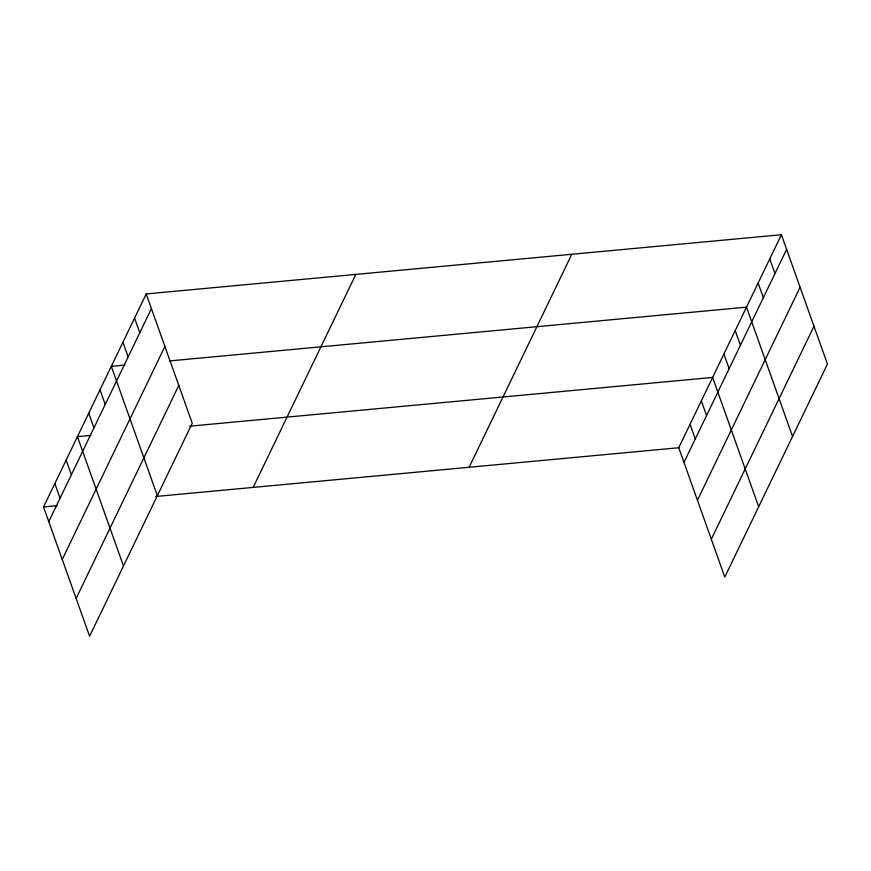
<?xml version="1.0" encoding="UTF-8"?>
<svg xmlns="http://www.w3.org/2000/svg" width="871" height="871" viewBox="0 0 871 871"><rect width="100%" height="100%" fill="white"/><g stroke="black" fill="none" stroke-linecap="round" stroke-linejoin="round"><path stroke-width="1.31" d="M146.208 293.941L192.251 423.262L89.604 636.266L43.55 506.944L146.208 293.941L781.396 234.735L827.45 364.056L724.792 577.059L678.749 447.738L781.396 234.735M48.776 521.609L151.423 308.606M62.244 559.454L164.902 346.44M76.125 598.431L178.784 385.428M253.167 487.412L355.814 274.398M469.131 467.281L571.79 254.267M683.975 462.403L786.622 249.4M697.442 500.248L800.101 287.234M711.324 539.225L813.982 326.222M124.825 365.101L111.303 366.364L157.346 495.686M169.453 360.942L746.501 307.158L792.545 436.48M90.954 435.391L77.421 436.654L123.475 565.976M189.671 426.191L712.62 377.448L758.674 506.77M43.55 506.944L57.072 505.681M155.8 496.481L678.749 447.738M769.768 258.872L774.994 273.538M758.129 283.01L763.355 297.686M735.211 330.588L740.426 345.254M723.91 354.018L729.136 368.683M701.329 400.878L706.555 415.543M690.039 424.308L695.265 438.973M134.57 318.078L139.796 332.744M122.931 342.216L128.157 356.892M100.013 389.794L105.228 404.46M88.722 413.224L93.937 427.89M66.131 460.084L71.357 474.749M54.84 483.514L60.066 498.179"/></g></svg>
